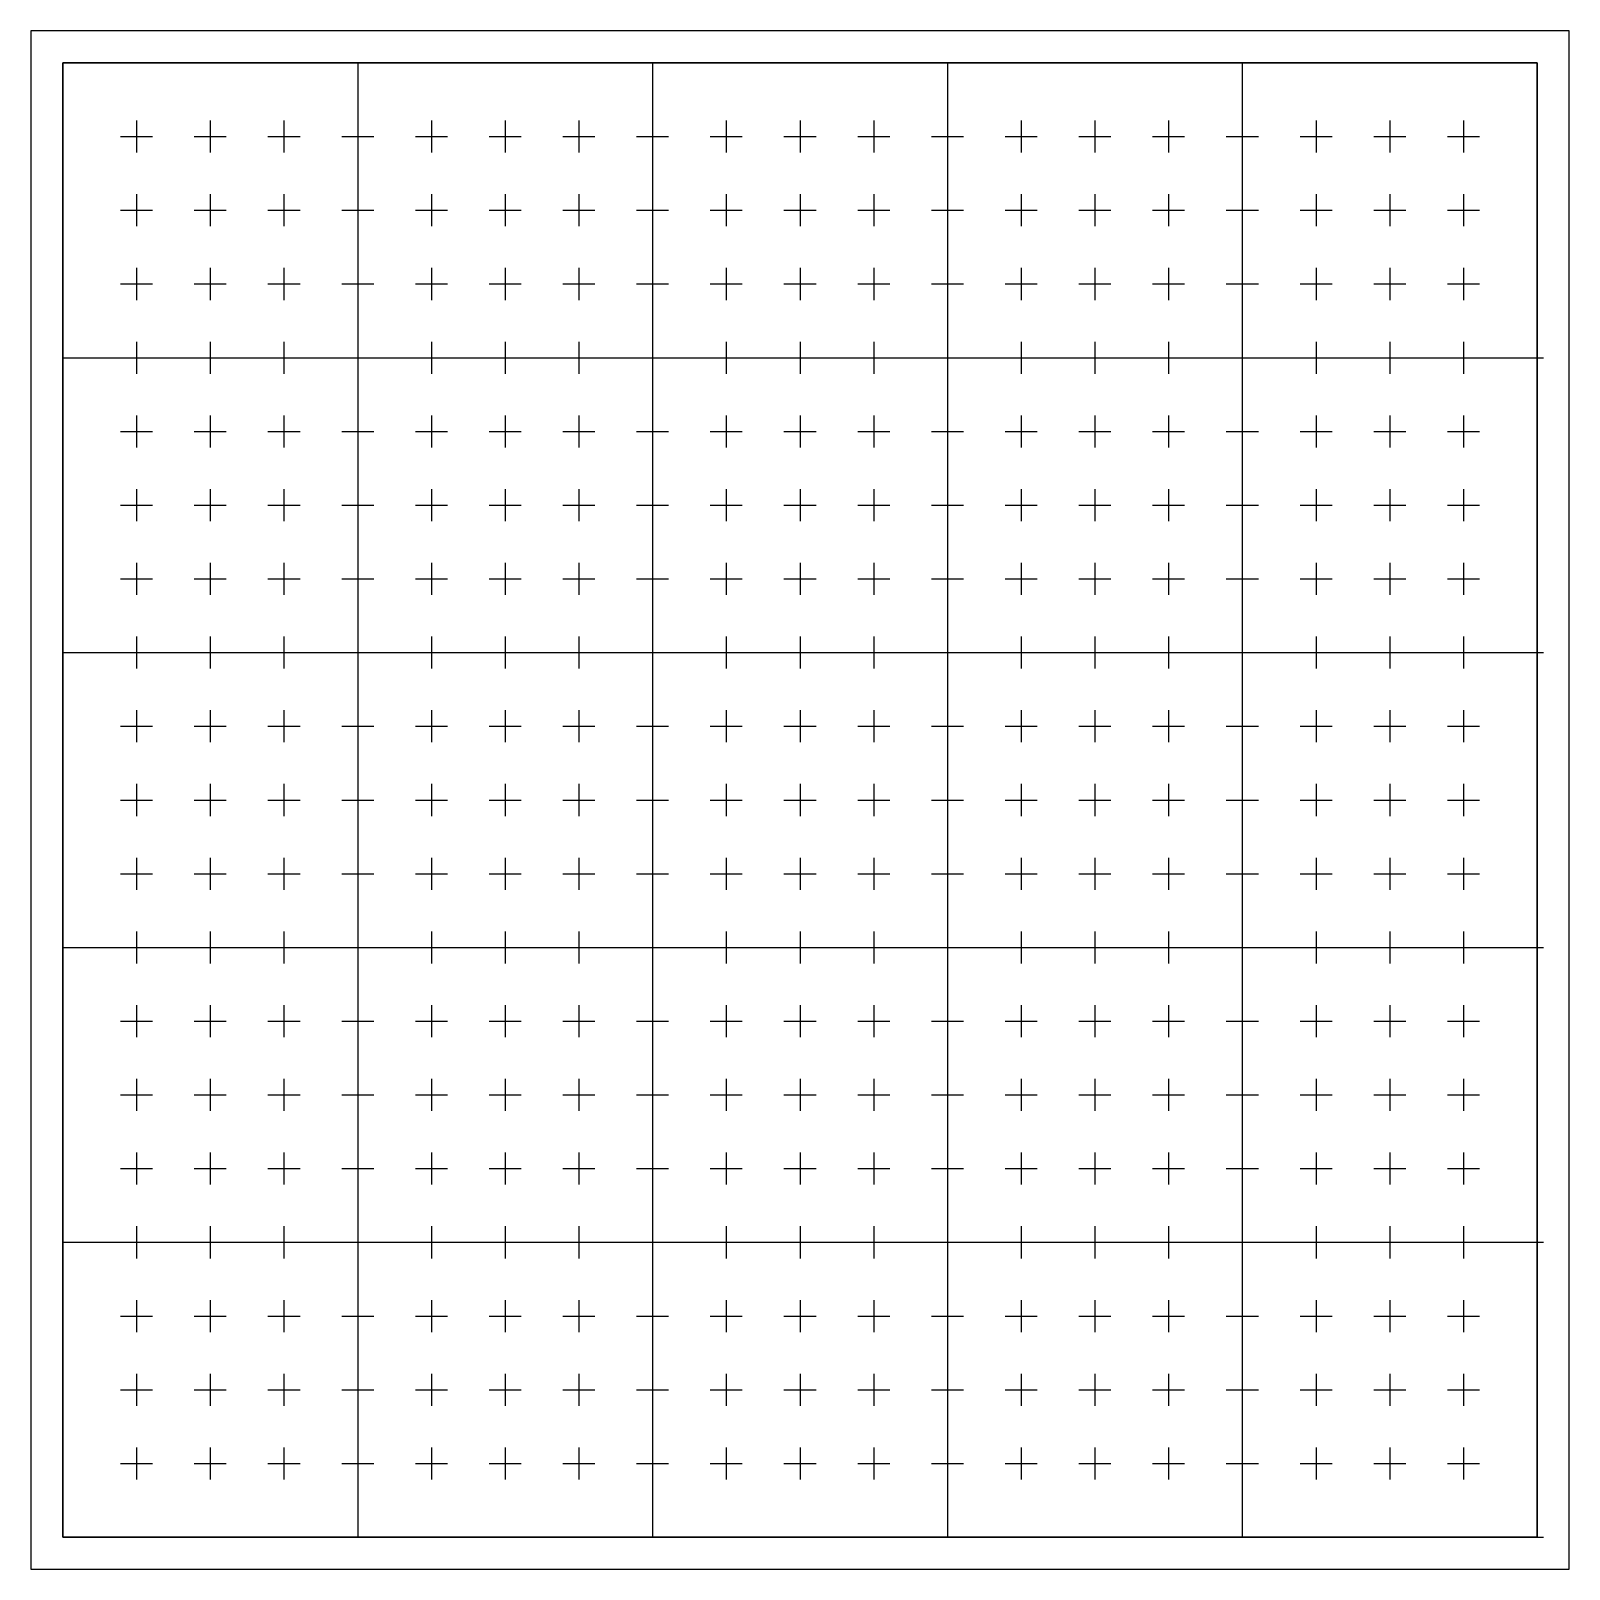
# Model space of a CAD drawing. Header units: millimetres. Extents: x 0 to 2400, y 0 to 2400.
import ezdxf

# ---------------------------------------------------------------- set-up
doc = ezdxf.new("R2010")
doc.units = ezdxf.units.MM
doc.header["$PDSIZE"] = -1
doc.linetypes.add('CENTERX2', pattern=[20.32, 12.7, -2.54, 2.54, -2.54])

msp = doc.modelspace()

# ---------------------------------------------------------------- linework, layer by layer
at = {"color": 7, "linetype": 'Continuous', "lineweight": 25}
for p, q in [((2400, 2400), (0, 2400)), ((0, 2400), (0, 0)), ((2400, 0), (2400, 2400)), ((50, 2350), (50, 50)), ((2350, 2350), (50, 2350)), ((2350, 50), (2350, 2350)), ((50, 50), (2350, 50)), ((0, 0), (2400, 0))]:
    msp.add_line(p, q, dxfattribs=at)
at = {"color": 7, "linetype": 'Continuous'}
for p, q in [((50, 2350), (2350, 2350)), ((50, 50), (50, 2350)), ((510, 2350), (510, 50)), ((970, 2350), (970, 50)), ((1430, 2350), (1430, 50)), ((1890, 2350), (1890, 50)), ((2350, 2350), (2350, 50)), ((2350, 2350), (2350, 50)), ((165, 2260), (165, 2210)), ((280, 2260), (280, 2210)), ((395, 2260), (395, 2210)), ((510, 2260), (510, 2210)), ((625, 2260), (625, 2210)), ((740, 2260), (740, 2210)), ((855, 2260), (855, 2210)), ((970, 2260), (970, 2210)), ((1085, 2260), (1085, 2210)), ((1200, 2260), (1200, 2210)), ((1315, 2260), (1315, 2210)), ((1430, 2260), (1430, 2210)), ((1545, 2260), (1545, 2210)), ((1660, 2260), (1660, 2210)), ((1775, 2260), (1775, 2210)), ((1890, 2260), (1890, 2210)), ((2005, 2260), (2005, 2210)), ((2120, 2260), (2120, 2210)), ((2235, 2260), (2235, 2210)), ((140, 2235), (190, 2235)), ((255, 2235), (305, 2235)), ((370, 2235), (420, 2235)), ((485, 2235), (535, 2235)), ((600, 2235), (650, 2235)), ((715, 2235), (765, 2235)), ((830, 2235), (880, 2235)), ((945, 2235), (995, 2235)), ((1060, 2235), (1110, 2235)), ((1175, 2235), (1225, 2235)), ((1290, 2235), (1340, 2235)), ((1405, 2235), (1455, 2235)), ((1520, 2235), (1570, 2235)), ((1635, 2235), (1685, 2235)), ((1750, 2235), (1800, 2235)), ((1865, 2235), (1915, 2235)), ((1980, 2235), (2030, 2235)), ((2095, 2235), (2145, 2235)), ((2210, 2235), (2260, 2235)), ((165, 2145), (165, 2095)), ((280, 2145), (280, 2095)), ((395, 2145), (395, 2095)), ((510, 2145), (510, 2095)), ((625, 2145), (625, 2095)), ((740, 2145), (740, 2095)), ((855, 2145), (855, 2095)), ((970, 2145), (970, 2095)), ((1085, 2145), (1085, 2095)), ((1200, 2145), (1200, 2095)), ((1315, 2145), (1315, 2095)), ((1430, 2145), (1430, 2095)), ((1545, 2145), (1545, 2095)), ((1660, 2145), (1660, 2095)), ((1775, 2145), (1775, 2095)), ((1890, 2145), (1890, 2095)), ((2005, 2145), (2005, 2095)), ((2120, 2145), (2120, 2095)), ((2235, 2145), (2235, 2095)), ((140, 2120), (190, 2120)), ((255, 2120), (305, 2120)), ((370, 2120), (420, 2120)), ((485, 2120), (535, 2120)), ((600, 2120), (650, 2120)), ((715, 2120), (765, 2120)), ((830, 2120), (880, 2120)), ((945, 2120), (995, 2120)), ((1060, 2120), (1110, 2120)), ((1175, 2120), (1225, 2120)), ((1290, 2120), (1340, 2120)), ((1405, 2120), (1455, 2120)), ((1520, 2120), (1570, 2120)), ((1635, 2120), (1685, 2120)), ((1750, 2120), (1800, 2120)), ((1865, 2120), (1915, 2120)), ((1980, 2120), (2030, 2120)), ((2095, 2120), (2145, 2120)), ((2210, 2120), (2260, 2120)), ((165, 2030), (165, 1980)), ((280, 2030), (280, 1980)), ((395, 2030), (395, 1980)), ((510, 2030), (510, 1980)), ((625, 2030), (625, 1980)), ((740, 2030), (740, 1980)), ((855, 2030), (855, 1980)), ((970, 2030), (970, 1980)), ((1085, 2030), (1085, 1980)), ((1200, 2030), (1200, 1980)), ((1315, 2030), (1315, 1980)), ((1430, 2030), (1430, 1980)), ((1545, 2030), (1545, 1980)), ((1660, 2030), (1660, 1980)), ((1775, 2030), (1775, 1980)), ((1890, 2030), (1890, 1980)), ((2005, 2030), (2005, 1980)), ((2120, 2030), (2120, 1980)), ((2235, 2030), (2235, 1980)), ((140, 2005), (190, 2005)), ((255, 2005), (305, 2005)), ((370, 2005), (420, 2005)), ((485, 2005), (535, 2005)), ((600, 2005), (650, 2005)), ((715, 2005), (765, 2005)), ((830, 2005), (880, 2005)), ((945, 2005), (995, 2005)), ((1060, 2005), (1110, 2005)), ((1175, 2005), (1225, 2005)), ((1290, 2005), (1340, 2005)), ((1405, 2005), (1455, 2005)), ((1520, 2005), (1570, 2005)), ((1635, 2005), (1685, 2005)), ((1750, 2005), (1800, 2005)), ((1865, 2005), (1915, 2005)), ((1980, 2005), (2030, 2005)), ((2095, 2005), (2145, 2005)), ((2210, 2005), (2260, 2005)), ((165, 1915), (165, 1865)), ((280, 1915), (280, 1865)), ((395, 1915), (395, 1865)), ((510, 1915), (510, 1865)), ((625, 1915), (625, 1865)), ((740, 1915), (740, 1865)), ((855, 1915), (855, 1865)), ((970, 1915), (970, 1865)), ((1085, 1915), (1085, 1865)), ((1200, 1915), (1200, 1865)), ((1315, 1915), (1315, 1865)), ((1430, 1915), (1430, 1865)), ((1545, 1915), (1545, 1865)), ((1660, 1915), (1660, 1865)), ((1775, 1915), (1775, 1865)), ((1890, 1915), (1890, 1865)), ((2005, 1915), (2005, 1865)), ((2120, 1915), (2120, 1865)), ((2235, 1915), (2235, 1865)), ((50, 1890), (2350, 1890)), ((60, 1890), (2360, 1890)), ((140, 1890), (190, 1890)), ((255, 1890), (305, 1890)), ((370, 1890), (420, 1890)), ((485, 1890), (535, 1890)), ((600, 1890), (650, 1890)), ((715, 1890), (765, 1890)), ((830, 1890), (880, 1890)), ((945, 1890), (995, 1890)), ((1060, 1890), (1110, 1890)), ((1175, 1890), (1225, 1890)), ((1290, 1890), (1340, 1890)), ((1405, 1890), (1455, 1890)), ((1520, 1890), (1570, 1890)), ((1635, 1890), (1685, 1890)), ((1750, 1890), (1800, 1890)), ((1865, 1890), (1915, 1890)), ((1980, 1890), (2030, 1890)), ((2095, 1890), (2145, 1890)), ((2210, 1890), (2260, 1890)), ((165, 1800), (165, 1750)), ((280, 1800), (280, 1750)), ((395, 1800), (395, 1750)), ((510, 1800), (510, 1750)), ((625, 1800), (625, 1750)), ((740, 1800), (740, 1750)), ((855, 1800), (855, 1750)), ((970, 1800), (970, 1750)), ((1085, 1800), (1085, 1750)), ((1200, 1800), (1200, 1750)), ((1315, 1800), (1315, 1750)), ((1430, 1800), (1430, 1750)), ((1545, 1800), (1545, 1750)), ((1660, 1800), (1660, 1750)), ((1775, 1800), (1775, 1750)), ((1890, 1800), (1890, 1750)), ((2005, 1800), (2005, 1750)), ((2120, 1800), (2120, 1750)), ((2235, 1800), (2235, 1750)), ((140, 1775), (190, 1775)), ((255, 1775), (305, 1775)), ((370, 1775), (420, 1775)), ((485, 1775), (535, 1775)), ((600, 1775), (650, 1775)), ((715, 1775), (765, 1775)), ((830, 1775), (880, 1775)), ((945, 1775), (995, 1775)), ((1060, 1775), (1110, 1775)), ((1175, 1775), (1225, 1775)), ((1290, 1775), (1340, 1775)), ((1405, 1775), (1455, 1775)), ((1520, 1775), (1570, 1775)), ((1635, 1775), (1685, 1775)), ((1750, 1775), (1800, 1775)), ((1865, 1775), (1915, 1775)), ((1980, 1775), (2030, 1775)), ((2095, 1775), (2145, 1775)), ((2210, 1775), (2260, 1775)), ((165, 1685), (165, 1635)), ((280, 1685), (280, 1635)), ((395, 1685), (395, 1635)), ((510, 1685), (510, 1635)), ((625, 1685), (625, 1635)), ((740, 1685), (740, 1635)), ((855, 1685), (855, 1635)), ((970, 1685), (970, 1635)), ((1085, 1685), (1085, 1635)), ((1200, 1685), (1200, 1635)), ((1315, 1685), (1315, 1635)), ((1430, 1685), (1430, 1635)), ((1545, 1685), (1545, 1635)), ((1660, 1685), (1660, 1635)), ((1775, 1685), (1775, 1635)), ((1890, 1685), (1890, 1635)), ((2005, 1685), (2005, 1635)), ((2120, 1685), (2120, 1635)), ((2235, 1685), (2235, 1635)), ((140, 1660), (190, 1660)), ((255, 1660), (305, 1660)), ((370, 1660), (420, 1660)), ((485, 1660), (535, 1660)), ((600, 1660), (650, 1660)), ((715, 1660), (765, 1660)), ((830, 1660), (880, 1660)), ((945, 1660), (995, 1660)), ((1060, 1660), (1110, 1660)), ((1175, 1660), (1225, 1660)), ((1290, 1660), (1340, 1660)), ((1405, 1660), (1455, 1660)), ((1520, 1660), (1570, 1660)), ((1635, 1660), (1685, 1660)), ((1750, 1660), (1800, 1660)), ((1865, 1660), (1915, 1660)), ((1980, 1660), (2030, 1660)), ((2095, 1660), (2145, 1660)), ((2210, 1660), (2260, 1660)), ((165, 1570), (165, 1520)), ((280, 1570), (280, 1520)), ((395, 1570), (395, 1520)), ((510, 1570), (510, 1520)), ((625, 1570), (625, 1520)), ((740, 1570), (740, 1520)), ((855, 1570), (855, 1520)), ((970, 1570), (970, 1520)), ((1085, 1570), (1085, 1520)), ((1200, 1570), (1200, 1520)), ((1315, 1570), (1315, 1520)), ((1430, 1570), (1430, 1520)), ((1545, 1570), (1545, 1520)), ((1660, 1570), (1660, 1520)), ((1775, 1570), (1775, 1520)), ((1890, 1570), (1890, 1520)), ((2005, 1570), (2005, 1520)), ((2120, 1570), (2120, 1520)), ((2235, 1570), (2235, 1520)), ((140, 1545), (190, 1545)), ((255, 1545), (305, 1545)), ((370, 1545), (420, 1545)), ((485, 1545), (535, 1545)), ((600, 1545), (650, 1545)), ((715, 1545), (765, 1545)), ((830, 1545), (880, 1545)), ((945, 1545), (995, 1545)), ((1060, 1545), (1110, 1545)), ((1175, 1545), (1225, 1545)), ((1290, 1545), (1340, 1545)), ((1405, 1545), (1455, 1545)), ((1520, 1545), (1570, 1545)), ((1635, 1545), (1685, 1545)), ((1750, 1545), (1800, 1545)), ((1865, 1545), (1915, 1545)), ((1980, 1545), (2030, 1545)), ((2095, 1545), (2145, 1545)), ((2210, 1545), (2260, 1545)), ((165, 1455), (165, 1405)), ((280, 1455), (280, 1405)), ((395, 1455), (395, 1405)), ((510, 1455), (510, 1405)), ((625, 1455), (625, 1405)), ((740, 1455), (740, 1405)), ((855, 1455), (855, 1405)), ((970, 1455), (970, 1405)), ((1085, 1455), (1085, 1405)), ((1200, 1455), (1200, 1405)), ((1315, 1455), (1315, 1405)), ((1430, 1455), (1430, 1405)), ((1545, 1455), (1545, 1405)), ((1660, 1455), (1660, 1405)), ((1775, 1455), (1775, 1405)), ((1890, 1455), (1890, 1405)), ((2005, 1455), (2005, 1405)), ((2120, 1455), (2120, 1405)), ((2235, 1455), (2235, 1405)), ((50, 1430), (2350, 1430)), ((60, 1430), (2360, 1430)), ((140, 1430), (190, 1430)), ((255, 1430), (305, 1430)), ((370, 1430), (420, 1430)), ((485, 1430), (535, 1430)), ((600, 1430), (650, 1430)), ((715, 1430), (765, 1430)), ((830, 1430), (880, 1430)), ((945, 1430), (995, 1430)), ((1060, 1430), (1110, 1430)), ((1175, 1430), (1225, 1430)), ((1290, 1430), (1340, 1430)), ((1405, 1430), (1455, 1430)), ((1520, 1430), (1570, 1430)), ((1635, 1430), (1685, 1430)), ((1750, 1430), (1800, 1430)), ((1865, 1430), (1915, 1430)), ((1980, 1430), (2030, 1430)), ((2095, 1430), (2145, 1430)), ((2210, 1430), (2260, 1430)), ((165, 1340), (165, 1290)), ((280, 1340), (280, 1290)), ((395, 1340), (395, 1290)), ((510, 1340), (510, 1290)), ((625, 1340), (625, 1290)), ((740, 1340), (740, 1290)), ((855, 1340), (855, 1290)), ((970, 1340), (970, 1290)), ((1085, 1340), (1085, 1290)), ((1200, 1340), (1200, 1290)), ((1315, 1340), (1315, 1290)), ((1430, 1340), (1430, 1290)), ((1545, 1340), (1545, 1290)), ((1660, 1340), (1660, 1290)), ((1775, 1340), (1775, 1290)), ((1890, 1340), (1890, 1290)), ((2005, 1340), (2005, 1290)), ((2120, 1340), (2120, 1290)), ((2235, 1340), (2235, 1290)), ((140, 1315), (190, 1315)), ((255, 1315), (305, 1315)), ((370, 1315), (420, 1315)), ((485, 1315), (535, 1315)), ((600, 1315), (650, 1315)), ((715, 1315), (765, 1315)), ((830, 1315), (880, 1315)), ((945, 1315), (995, 1315)), ((1060, 1315), (1110, 1315)), ((1175, 1315), (1225, 1315)), ((1290, 1315), (1340, 1315)), ((1405, 1315), (1455, 1315)), ((1520, 1315), (1570, 1315)), ((1635, 1315), (1685, 1315)), ((1750, 1315), (1800, 1315)), ((1865, 1315), (1915, 1315)), ((1980, 1315), (2030, 1315)), ((2095, 1315), (2145, 1315)), ((2210, 1315), (2260, 1315)), ((165, 1225), (165, 1175)), ((280, 1225), (280, 1175)), ((395, 1225), (395, 1175)), ((510, 1225), (510, 1175)), ((625, 1225), (625, 1175)), ((740, 1225), (740, 1175)), ((855, 1225), (855, 1175)), ((970, 1225), (970, 1175)), ((1085, 1225), (1085, 1175)), ((1200, 1225), (1200, 1175)), ((1315, 1225), (1315, 1175)), ((1430, 1225), (1430, 1175)), ((1545, 1225), (1545, 1175)), ((1660, 1225), (1660, 1175)), ((1775, 1225), (1775, 1175)), ((1890, 1225), (1890, 1175)), ((2005, 1225), (2005, 1175)), ((2120, 1225), (2120, 1175)), ((2235, 1225), (2235, 1175)), ((140, 1200), (190, 1200)), ((255, 1200), (305, 1200)), ((370, 1200), (420, 1200)), ((485, 1200), (535, 1200)), ((600, 1200), (650, 1200)), ((715, 1200), (765, 1200)), ((830, 1200), (880, 1200)), ((945, 1200), (995, 1200)), ((1060, 1200), (1110, 1200)), ((1175, 1200), (1225, 1200)), ((1290, 1200), (1340, 1200)), ((1405, 1200), (1455, 1200)), ((1520, 1200), (1570, 1200)), ((1635, 1200), (1685, 1200)), ((1750, 1200), (1800, 1200)), ((1865, 1200), (1915, 1200)), ((1980, 1200), (2030, 1200)), ((2095, 1200), (2145, 1200)), ((2210, 1200), (2260, 1200)), ((165, 1110), (165, 1060)), ((280, 1110), (280, 1060)), ((395, 1110), (395, 1060)), ((510, 1110), (510, 1060)), ((625, 1110), (625, 1060)), ((740, 1110), (740, 1060)), ((855, 1110), (855, 1060)), ((970, 1110), (970, 1060)), ((1085, 1110), (1085, 1060)), ((1200, 1110), (1200, 1060)), ((1315, 1110), (1315, 1060)), ((1430, 1110), (1430, 1060)), ((1545, 1110), (1545, 1060)), ((1660, 1110), (1660, 1060)), ((1775, 1110), (1775, 1060)), ((1890, 1110), (1890, 1060)), ((2005, 1110), (2005, 1060)), ((2120, 1110), (2120, 1060)), ((2235, 1110), (2235, 1060)), ((140, 1085), (190, 1085)), ((255, 1085), (305, 1085)), ((370, 1085), (420, 1085)), ((485, 1085), (535, 1085)), ((600, 1085), (650, 1085)), ((715, 1085), (765, 1085)), ((830, 1085), (880, 1085)), ((945, 1085), (995, 1085)), ((1060, 1085), (1110, 1085)), ((1175, 1085), (1225, 1085)), ((1290, 1085), (1340, 1085)), ((1405, 1085), (1455, 1085)), ((1520, 1085), (1570, 1085)), ((1635, 1085), (1685, 1085)), ((1750, 1085), (1800, 1085)), ((1865, 1085), (1915, 1085)), ((1980, 1085), (2030, 1085)), ((2095, 1085), (2145, 1085)), ((2210, 1085), (2260, 1085)), ((165, 995), (165, 945)), ((280, 995), (280, 945)), ((395, 995), (395, 945)), ((510, 995), (510, 945)), ((625, 995), (625, 945)), ((740, 995), (740, 945)), ((855, 995), (855, 945)), ((970, 995), (970, 945)), ((1085, 995), (1085, 945)), ((1200, 995), (1200, 945)), ((1315, 995), (1315, 945)), ((1430, 995), (1430, 945)), ((1545, 995), (1545, 945)), ((1660, 995), (1660, 945)), ((1775, 995), (1775, 945)), ((1890, 995), (1890, 945)), ((2005, 995), (2005, 945)), ((2120, 995), (2120, 945)), ((2235, 995), (2235, 945)), ((50, 970), (2350, 970)), ((60, 970), (2360, 970)), ((140, 970), (190, 970)), ((255, 970), (305, 970)), ((370, 970), (420, 970)), ((485, 970), (535, 970)), ((600, 970), (650, 970)), ((715, 970), (765, 970)), ((830, 970), (880, 970)), ((945, 970), (995, 970)), ((1060, 970), (1110, 970)), ((1175, 970), (1225, 970)), ((1290, 970), (1340, 970)), ((1405, 970), (1455, 970)), ((1520, 970), (1570, 970)), ((1635, 970), (1685, 970)), ((1750, 970), (1800, 970)), ((1865, 970), (1915, 970)), ((1980, 970), (2030, 970)), ((2095, 970), (2145, 970)), ((2210, 970), (2260, 970)), ((165, 880), (165, 830)), ((280, 880), (280, 830)), ((395, 880), (395, 830)), ((510, 880), (510, 830)), ((625, 880), (625, 830)), ((740, 880), (740, 830)), ((855, 880), (855, 830)), ((970, 880), (970, 830)), ((1085, 880), (1085, 830)), ((1200, 880), (1200, 830)), ((1315, 880), (1315, 830)), ((1430, 880), (1430, 830)), ((1545, 880), (1545, 830)), ((1660, 880), (1660, 830)), ((1775, 880), (1775, 830)), ((1890, 880), (1890, 830)), ((2005, 880), (2005, 830)), ((2120, 880), (2120, 830)), ((2235, 880), (2235, 830)), ((140, 855), (190, 855)), ((255, 855), (305, 855)), ((370, 855), (420, 855)), ((485, 855), (535, 855)), ((600, 855), (650, 855)), ((715, 855), (765, 855)), ((830, 855), (880, 855)), ((945, 855), (995, 855)), ((1060, 855), (1110, 855)), ((1175, 855), (1225, 855)), ((1290, 855), (1340, 855)), ((1405, 855), (1455, 855)), ((1520, 855), (1570, 855)), ((1635, 855), (1685, 855)), ((1750, 855), (1800, 855)), ((1865, 855), (1915, 855)), ((1980, 855), (2030, 855)), ((2095, 855), (2145, 855)), ((2210, 855), (2260, 855)), ((165, 765), (165, 715)), ((280, 765), (280, 715)), ((395, 765), (395, 715)), ((510, 765), (510, 715)), ((625, 765), (625, 715)), ((740, 765), (740, 715)), ((855, 765), (855, 715)), ((970, 765), (970, 715)), ((1085, 765), (1085, 715)), ((1200, 765), (1200, 715)), ((1315, 765), (1315, 715)), ((1430, 765), (1430, 715)), ((1545, 765), (1545, 715)), ((1660, 765), (1660, 715)), ((1775, 765), (1775, 715)), ((1890, 765), (1890, 715)), ((2005, 765), (2005, 715)), ((2120, 765), (2120, 715)), ((2235, 765), (2235, 715)), ((140, 740), (190, 740)), ((255, 740), (305, 740)), ((370, 740), (420, 740)), ((485, 740), (535, 740)), ((600, 740), (650, 740)), ((715, 740), (765, 740)), ((830, 740), (880, 740)), ((945, 740), (995, 740)), ((1060, 740), (1110, 740)), ((1175, 740), (1225, 740)), ((1290, 740), (1340, 740)), ((1405, 740), (1455, 740)), ((1520, 740), (1570, 740)), ((1635, 740), (1685, 740)), ((1750, 740), (1800, 740)), ((1865, 740), (1915, 740)), ((1980, 740), (2030, 740)), ((2095, 740), (2145, 740)), ((2210, 740), (2260, 740)), ((165, 650), (165, 600)), ((280, 650), (280, 600)), ((395, 650), (395, 600)), ((510, 650), (510, 600)), ((625, 650), (625, 600)), ((740, 650), (740, 600)), ((855, 650), (855, 600)), ((970, 650), (970, 600)), ((1085, 650), (1085, 600)), ((1200, 650), (1200, 600)), ((1315, 650), (1315, 600)), ((1430, 650), (1430, 600)), ((1545, 650), (1545, 600)), ((1660, 650), (1660, 600)), ((1775, 650), (1775, 600)), ((1890, 650), (1890, 600)), ((2005, 650), (2005, 600)), ((2120, 650), (2120, 600)), ((2235, 650), (2235, 600)), ((140, 625), (190, 625)), ((255, 625), (305, 625)), ((370, 625), (420, 625)), ((485, 625), (535, 625)), ((600, 625), (650, 625)), ((715, 625), (765, 625)), ((830, 625), (880, 625)), ((945, 625), (995, 625)), ((1060, 625), (1110, 625)), ((1175, 625), (1225, 625)), ((1290, 625), (1340, 625)), ((1405, 625), (1455, 625)), ((1520, 625), (1570, 625)), ((1635, 625), (1685, 625)), ((1750, 625), (1800, 625)), ((1865, 625), (1915, 625)), ((1980, 625), (2030, 625)), ((2095, 625), (2145, 625)), ((2210, 625), (2260, 625)), ((165, 535), (165, 485)), ((280, 535), (280, 485)), ((395, 535), (395, 485)), ((510, 535), (510, 485)), ((625, 535), (625, 485)), ((740, 535), (740, 485)), ((855, 535), (855, 485)), ((970, 535), (970, 485)), ((1085, 535), (1085, 485)), ((1200, 535), (1200, 485)), ((1315, 535), (1315, 485)), ((1430, 535), (1430, 485)), ((1545, 535), (1545, 485)), ((1660, 535), (1660, 485)), ((1775, 535), (1775, 485)), ((1890, 535), (1890, 485)), ((2005, 535), (2005, 485)), ((2120, 535), (2120, 485)), ((2235, 535), (2235, 485)), ((50, 510), (2350, 510)), ((60, 510), (2360, 510)), ((140, 510), (190, 510)), ((255, 510), (305, 510)), ((370, 510), (420, 510)), ((485, 510), (535, 510)), ((600, 510), (650, 510)), ((715, 510), (765, 510)), ((830, 510), (880, 510)), ((945, 510), (995, 510)), ((1060, 510), (1110, 510)), ((1175, 510), (1225, 510)), ((1290, 510), (1340, 510)), ((1405, 510), (1455, 510)), ((1520, 510), (1570, 510)), ((1635, 510), (1685, 510)), ((1750, 510), (1800, 510)), ((1865, 510), (1915, 510)), ((1980, 510), (2030, 510)), ((2095, 510), (2145, 510)), ((2210, 510), (2260, 510)), ((165, 420), (165, 370)), ((280, 420), (280, 370)), ((395, 420), (395, 370)), ((510, 420), (510, 370)), ((625, 420), (625, 370)), ((740, 420), (740, 370)), ((855, 420), (855, 370)), ((970, 420), (970, 370)), ((1085, 420), (1085, 370)), ((1200, 420), (1200, 370)), ((1315, 420), (1315, 370)), ((1430, 420), (1430, 370)), ((1545, 420), (1545, 370)), ((1660, 420), (1660, 370)), ((1775, 420), (1775, 370)), ((1890, 420), (1890, 370)), ((2005, 420), (2005, 370)), ((2120, 420), (2120, 370)), ((2235, 420), (2235, 370)), ((140, 395), (190, 395)), ((255, 395), (305, 395)), ((370, 395), (420, 395)), ((485, 395), (535, 395)), ((600, 395), (650, 395)), ((715, 395), (765, 395)), ((830, 395), (880, 395)), ((945, 395), (995, 395)), ((1060, 395), (1110, 395)), ((1175, 395), (1225, 395)), ((1290, 395), (1340, 395)), ((1405, 395), (1455, 395)), ((1520, 395), (1570, 395)), ((1635, 395), (1685, 395)), ((1750, 395), (1800, 395)), ((1865, 395), (1915, 395)), ((1980, 395), (2030, 395)), ((2095, 395), (2145, 395)), ((2210, 395), (2260, 395)), ((165, 305), (165, 255)), ((280, 305), (280, 255)), ((395, 305), (395, 255)), ((510, 305), (510, 255)), ((625, 305), (625, 255)), ((740, 305), (740, 255)), ((855, 305), (855, 255)), ((970, 305), (970, 255)), ((1085, 305), (1085, 255)), ((1200, 305), (1200, 255)), ((1315, 305), (1315, 255)), ((1430, 305), (1430, 255)), ((1545, 305), (1545, 255)), ((1660, 305), (1660, 255)), ((1775, 305), (1775, 255)), ((1890, 305), (1890, 255)), ((2005, 305), (2005, 255)), ((2120, 305), (2120, 255)), ((2235, 305), (2235, 255)), ((140, 280), (190, 280)), ((255, 280), (305, 280)), ((370, 280), (420, 280)), ((485, 280), (535, 280)), ((600, 280), (650, 280)), ((715, 280), (765, 280)), ((830, 280), (880, 280)), ((945, 280), (995, 280)), ((1060, 280), (1110, 280)), ((1175, 280), (1225, 280)), ((1290, 280), (1340, 280)), ((1405, 280), (1455, 280)), ((1520, 280), (1570, 280)), ((1635, 280), (1685, 280)), ((1750, 280), (1800, 280)), ((1865, 280), (1915, 280)), ((1980, 280), (2030, 280)), ((2095, 280), (2145, 280)), ((2210, 280), (2260, 280)), ((165, 190), (165, 140)), ((280, 190), (280, 140)), ((395, 190), (395, 140)), ((510, 190), (510, 140)), ((625, 190), (625, 140)), ((740, 190), (740, 140)), ((855, 190), (855, 140)), ((970, 190), (970, 140)), ((1085, 190), (1085, 140)), ((1200, 190), (1200, 140)), ((1315, 190), (1315, 140)), ((1430, 190), (1430, 140)), ((1545, 190), (1545, 140)), ((1660, 190), (1660, 140)), ((1775, 190), (1775, 140)), ((1890, 190), (1890, 140)), ((2005, 190), (2005, 140)), ((2120, 190), (2120, 140)), ((2235, 190), (2235, 140)), ((140, 165), (190, 165)), ((255, 165), (305, 165)), ((370, 165), (420, 165)), ((485, 165), (535, 165)), ((600, 165), (650, 165)), ((715, 165), (765, 165)), ((830, 165), (880, 165)), ((945, 165), (995, 165)), ((1060, 165), (1110, 165)), ((1175, 165), (1225, 165)), ((1290, 165), (1340, 165)), ((1405, 165), (1455, 165)), ((1520, 165), (1570, 165)), ((1635, 165), (1685, 165)), ((1750, 165), (1800, 165)), ((1865, 165), (1915, 165)), ((1980, 165), (2030, 165)), ((2095, 165), (2145, 165)), ((2210, 165), (2260, 165)), ((2350, 50), (50, 50)), ((50, 50), (2350, 50)), ((60, 50), (2360, 50))]:
    msp.add_line(p, q, dxfattribs=at)
at = {"color": 7, "linetype": 'CENTERX2'}
msp.add_line((510, 2350), (970, 2350), dxfattribs=at)
at = {"color": 7, "linetype": 'Continuous'}
for p in [(165, 2235), (510, 1890)]:
    msp.add_point(p, dxfattribs=at)

doc.saveas('drawing.dxf')
